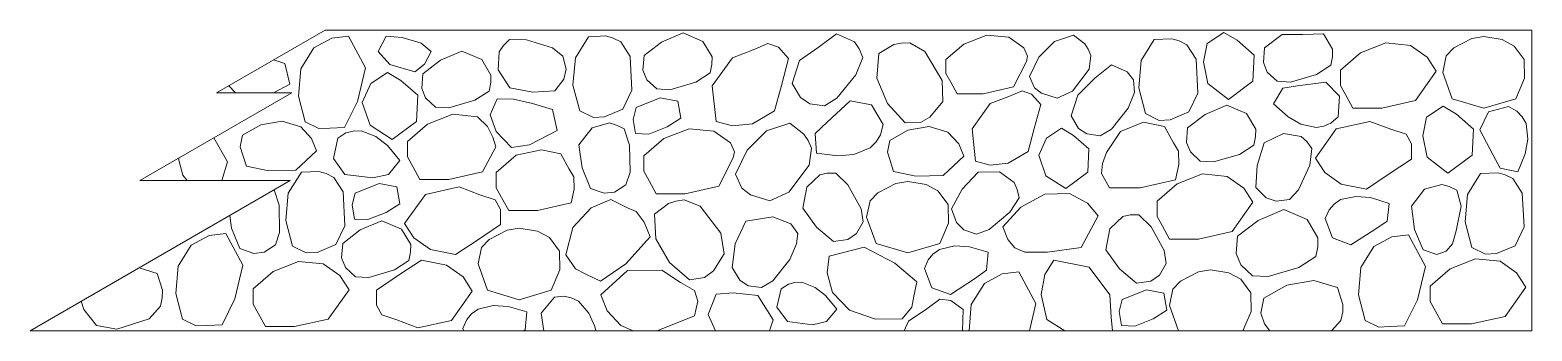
# Model space of a CAD drawing. Extents: x -60 to 0, y 0 to 12.
import ezdxf

# ---------------------------------------------------------------- set-up
doc = ezdxf.new("R2010")
doc.units = 0
doc.header["$MEASUREMENT"] = 0
doc.layers.add('SEPTICAD', color=7, linetype='CONTINUOUS')

msp = doc.modelspace()

# ---------------------------------------------------------------- linework, layer by layer
at = {"layer": 'SEPTICAD', "linetype": 'Continuous', "lineweight": 15}
for points in [[(0, 0), (-60, 0), (-49.608, 6), (-55.608, 6), (-49.546, 9.5), (-52.546, 9.5), (-48.215, 12), (0, 12)], [(-47.279, 11.757), (-46.597, 10.495), (-46.921, 9.155), (-47.433, 8.12), (-48.021, 8.091), (-48.461, 8.069), (-49.007, 8.338), (-49.274, 9.361), (-49.18, 10.449), (-48.659, 11.288), (-47.95, 11.675), (-47.279, 11.757)], [(-44.625, 10.336), (-44.24, 10.637), (-43.973, 11.14), (-44.377, 11.483), (-45.131, 11.702), (-45.774, 11.763), (-46.096, 11.149), (-45.622, 10.621), (-44.625, 10.336)], [(-40.844, 11.623), (-40.163, 11.613), (-39.133, 11.287), (-38.71, 10.965), (-38.584, 10.44), (-38.671, 10.039), (-39.031, 9.578), (-39.912, 9.523), (-40.831, 9.698), (-41.297, 10.418), (-41.259, 11.134), (-41.086, 11.383)], [(-36.398, 11.528), (-36.024, 10.952), (-35.956, 9.6), (-36.315, 8.852), (-37.057, 8.536), (-37.497, 8.514), (-38.043, 8.783), (-38.31, 9.806), (-38.216, 10.895), (-37.695, 11.733), (-36.995, 11.764), (-36.703, 11.681)], [(-32.828, 10.293), (-33.398, 9.922), (-34.436, 9.619), (-34.966, 9.651), (-35.362, 10.017), (-35.514, 10.399), (-35.472, 10.982), (-34.77, 11.518), (-33.91, 11.885), (-33.122, 11.546), (-32.754, 10.93), (-32.759, 10.627)], [(-32.596, 8.355), (-32.749, 9.781), (-31.943, 10.899), (-31.11, 11.214), (-30.521, 11.467), (-30.105, 11.321), (-29.702, 10.865), (-29.984, 9.795), (-30.255, 8.781), (-31.141, 8.267), (-31.944, 8.176), (-32.596, 8.355)], [(-26.733, 10.903), (-27.016, 10.21), (-27.763, 9.286), (-28.262, 8.982), (-28.85, 9.064), (-29.227, 9.313), (-29.554, 9.867), (-29.257, 10.791), (-28.517, 11.309), (-27.784, 11.851), (-27.066, 11.525), (-26.881, 11.248)], [(-24.853, 11.489), (-24.254, 11.151), (-23.568, 9.985), (-23.539, 9.156), (-24.051, 8.532), (-24.43, 8.309), (-25.039, 8.294), (-25.749, 9.077), (-26.17, 10.086), (-26.097, 11.07), (-25.49, 11.421), (-25.194, 11.483)], [(-20.197, 10.748), (-20.714, 9.732), (-21.925, 9.46), (-22.964, 9.462), (-23.222, 9.926), (-23.414, 10.272), (-23.414, 10.82), (-22.694, 11.442), (-21.778, 11.799), (-20.894, 11.712), (-20.299, 11.294), (-20.147, 10.966)], [(-17.622, 10.988), (-17.692, 10.436), (-18.357, 9.565), (-18.971, 9.29), (-19.595, 9.483), (-19.878, 9.7), (-20.075, 10.152), (-19.705, 10.923), (-19.077, 11.548), (-18.316, 11.794), (-17.867, 11.446), (-17.731, 11.242)], [(-13.792, 11.414), (-13.418, 10.838), (-13.35, 9.487), (-13.708, 8.738), (-14.451, 8.422), (-14.89, 8.4), (-15.437, 8.67), (-15.703, 9.692), (-15.609, 10.781), (-15.088, 11.619), (-14.388, 11.65), (-14.097, 11.567)], [(-11.145, 9.957), (-12.121, 9.233), (-12.946, 9.875), (-13.119, 10.728), (-12.971, 11.468), (-12.31, 11.909), (-11.775, 11.594), (-11.098, 10.999), (-11.145, 9.957)], [(-8.038, 10.6), (-8.608, 10.229), (-9.646, 9.926), (-10.176, 9.958), (-10.573, 10.324), (-10.725, 10.706), (-10.682, 11.289), (-9.981, 11.825), (-9.16, 11.828), (-8.332, 11.853), (-7.965, 11.237), (-7.97, 10.934)], [(-3.821, 10.36), (-4.652, 9.191), (-5.997, 8.888), (-7.152, 8.891), (-7.438, 9.406), (-7.652, 9.791), (-7.652, 10.399), (-6.852, 11.09), (-5.834, 11.487), (-4.851, 11.39), (-4.191, 10.926), (-3.821, 10.36)], [(-41.663, 9.57), (-42.233, 9.199), (-43.27, 8.896), (-43.801, 8.928), (-44.197, 9.294), (-44.349, 9.676), (-44.307, 10.259), (-43.605, 10.795), (-42.745, 11.162), (-41.956, 10.823), (-41.589, 10.207), (-41.594, 9.904)], [(-44.555, 8.358), (-45.531, 7.634), (-46.413, 8.201), (-46.727, 9.114), (-46.381, 9.87), (-45.72, 10.31), (-45.185, 9.995), (-44.508, 9.4), (-44.555, 8.358)], [(-15.873, 9.51), (-16.128, 8.886), (-16.8, 8.054), (-17.25, 7.781), (-17.779, 7.855), (-18.118, 8.079), (-18.413, 8.578), (-18.145, 9.41), (-17.469, 10.086), (-16.796, 10.616), (-16.167, 10.34), (-15.913, 10.02)], [(-7.748, 8.541), (-8.037, 8.29), (-8.309, 8.172), (-8.622, 8.113), (-9.233, 8.253), (-9.745, 8.542), (-10.329, 9.064), (-9.957, 9.678), (-9.369, 9.776), (-8.239, 9.929), (-7.687, 9.364), (-7.748, 8.541)], [(-40.042, 7.42), (-38.936, 7.998), (-39.13, 8.831), (-39.921, 9.076), (-40.688, 9.242), (-41.334, 9.259), (-41.614, 8.626), (-41.381, 7.951), (-40.769, 7.317)], [(-35.787, 8.909), (-35.908, 8.435), (-35.811, 7.873), (-35.282, 7.849), (-34.552, 8.138), (-34.006, 8.483), (-34.126, 9.165), (-34.824, 9.294), (-35.787, 8.909)], [(-25.923, 8.233), (-26.026, 7.825), (-26.198, 7.547), (-26.444, 7.298), (-27.084, 7.042), (-27.728, 6.982), (-28.583, 7.086), (-28.632, 7.874), (-28.162, 8.333), (-27.237, 9.179), (-26.384, 9.015), (-25.923, 8.233)], [(-22.231, 6.777), (-22.368, 8.06), (-21.642, 9.067), (-20.893, 9.351), (-20.363, 9.578), (-19.989, 9.446), (-19.626, 9.036), (-19.88, 8.073), (-20.124, 7.161), (-20.921, 6.698), (-21.643, 6.616), (-22.231, 6.777)], [(-11.111, 7.414), (-11.681, 7.043), (-12.718, 6.74), (-13.249, 6.772), (-13.645, 7.138), (-13.797, 7.52), (-13.755, 8.103), (-13.053, 8.639), (-12.193, 9.006), (-11.404, 8.667), (-11.037, 8.051), (-11.042, 7.748)], [(-41.392, 7.337), (-41.927, 6.346), (-43.272, 6.044), (-44.427, 6.046), (-44.714, 6.561), (-44.927, 6.946), (-44.927, 7.555), (-44.128, 8.246), (-43.109, 8.643), (-42.127, 8.546), (-41.726, 8.155), (-41.516, 7.725)], [(-2.388, 7.01), (-3.364, 6.286), (-4.189, 6.928), (-4.362, 7.781), (-4.214, 8.522), (-3.553, 8.962), (-3.018, 8.647), (-2.341, 8.052), (-2.388, 7.01)], [(-0.933, 8.951), (-0.6, 8.763), (-0.397, 8.545), (-0.238, 8.27), (-0.166, 7.648), (-0.267, 7.068), (-0.564, 6.343), (-1.266, 6.489), (-1.556, 7.01), (-2.077, 8.024), (-1.73, 8.734), (-0.933, 8.951)], [(-48.552, 7.179), (-49.378, 6.406), (-50.465, 6.383), (-51.358, 6.566), (-51.498, 7.009), (-51.603, 7.34), (-51.508, 7.811), (-50.781, 8.22), (-49.932, 8.367), (-49.187, 8.138), (-48.75, 7.675), (-48.552, 7.179)], [(-47.701, 7.689), (-47.379, 7.895), (-47.092, 7.973), (-46.774, 7.985), (-46.19, 7.757), (-45.726, 7.396), (-45.224, 6.794), (-45.682, 6.242), (-46.309, 6.103), (-47.418, 6.245), (-47.882, 6.884), (-47.701, 7.689)], [(-36.261, 8.061), (-36.05, 7.414), (-36.026, 6.333), (-36.194, 5.829), (-36.65, 5.541), (-37.058, 5.493), (-37.611, 5.685), (-37.947, 6.502), (-38.079, 7.428), (-37.547, 8.101), (-36.857, 8.297), (-36.566, 8.213)], [(-31.909, 6.899), (-32.484, 5.77), (-33.829, 5.468), (-34.984, 5.47), (-35.27, 5.985), (-35.484, 6.37), (-35.484, 6.979), (-34.684, 7.67), (-33.666, 8.067), (-32.683, 7.97), (-32.023, 7.505), (-31.853, 7.141)], [(-28.786, 7.288), (-28.873, 6.607), (-29.693, 5.531), (-30.451, 5.192), (-31.221, 5.43), (-31.571, 5.697), (-31.814, 6.255), (-31.357, 7.208), (-30.582, 7.979), (-29.643, 8.282), (-29.088, 7.853), (-28.92, 7.602)], [(-22.699, 6.968), (-23.524, 6.195), (-24.612, 6.172), (-25.504, 6.355), (-25.645, 6.798), (-25.749, 7.13), (-25.654, 7.6), (-24.927, 8.009), (-24.078, 8.156), (-23.334, 7.927), (-22.896, 7.464), (-22.699, 6.968)], [(-17.746, 6.326), (-18.624, 5.675), (-19.417, 6.185), (-19.701, 7.006), (-19.389, 7.686), (-18.794, 8.083), (-18.312, 7.8), (-17.703, 7.264), (-17.746, 6.326)], [(-14.107, 6.643), (-14.237, 6.024), (-15.655, 5.705), (-16.88, 5.708), (-17.195, 6.274), (-17.152, 6.677), (-16.998, 7.111), (-16.431, 7.953), (-15.513, 8.329), (-14.678, 8.151), (-14.319, 7.496), (-14.12, 7.172)], [(-8.788, 7.283), (-8.876, 6.609), (-9.321, 5.623), (-9.69, 5.241), (-10.225, 5.178), (-10.614, 5.31), (-11.03, 5.722), (-10.981, 6.603), (-10.701, 7.496), (-9.931, 7.875), (-9.224, 7.753), (-8.997, 7.552)], [(-8.648, 6.888), (-7.817, 8.057), (-6.472, 8.359), (-5.64, 8.044), (-5.031, 7.842), (-4.817, 7.457), (-4.817, 6.848), (-5.738, 6.234), (-6.613, 5.656), (-7.617, 5.857), (-8.278, 6.322), (-8.648, 6.888)], [(-38.262, 5.653), (-38.376, 5.108), (-39.721, 4.806), (-40.877, 4.808), (-41.163, 5.323), (-41.376, 5.708), (-41.376, 6.317), (-40.577, 7.008), (-39.568, 7.227), (-38.799, 7.064), (-38.46, 6.446), (-38.274, 6.143)], [(-47.865, 6.125), (-47.491, 5.548), (-47.423, 4.197), (-47.781, 3.449), (-48.524, 3.133), (-48.963, 3.111), (-49.509, 3.38), (-49.776, 4.403), (-49.682, 5.491), (-49.161, 6.33), (-48.461, 6.36), (-48.17, 6.277)], [(-27.813, 6.297), (-27.326, 5.821), (-26.804, 4.875), (-26.719, 4.35), (-26.99, 3.884), (-27.33, 3.652), (-27.908, 3.566), (-28.584, 4.134), (-29.13, 4.894), (-28.971, 5.737), (-28.45, 6.23), (-28.154, 6.291)], [(-20.491, 5.313), (-20.863, 4.743), (-21.689, 4.046), (-22.187, 3.861), (-22.698, 4.036), (-22.991, 4.323), (-23.188, 4.874), (-22.763, 5.648), (-22.125, 6.331), (-21.267, 6.34), (-20.682, 5.925), (-20.564, 5.646)], [(-11.146, 5.133), (-11.977, 3.964), (-13.322, 3.662), (-14.477, 3.664), (-14.763, 4.179), (-14.977, 4.564), (-14.977, 5.173), (-14.177, 5.864), (-13.159, 6.261), (-12.177, 6.164), (-11.516, 5.7), (-11.146, 5.133)], [(-0.76, 6.076), (-0.386, 5.499), (-0.318, 4.148), (-0.676, 3.4), (-1.419, 3.084), (-1.858, 3.062), (-2.404, 3.331), (-2.671, 4.354), (-2.577, 5.443), (-2.056, 6.281), (-1.356, 6.312), (-1.065, 6.228)], [(-47.012, 5.497), (-47.132, 5.024), (-47.036, 4.462), (-46.506, 4.438), (-45.776, 4.727), (-45.23, 5.072), (-45.351, 5.754), (-46.049, 5.882), (-47.012, 5.497)], [(-45.037, 4.279), (-44.206, 5.448), (-42.861, 5.75), (-42.028, 5.434), (-41.42, 5.233), (-41.206, 4.848), (-41.206, 4.239), (-42.127, 3.625), (-43.002, 3.046), (-44.006, 3.248), (-44.667, 3.712), (-45.037, 4.279)], [(-17.325, 4.586), (-18.006, 3.324), (-19.349, 3.14), (-20.258, 3.14), (-20.655, 3.31), (-20.94, 3.651), (-21.132, 4.155), (-20.423, 4.939), (-19.461, 5.458), (-18.474, 5.482), (-17.762, 5.102), (-17.325, 4.586)], [(-3, 5.611), (-2.829, 4.972), (-3.024, 3.987), (-3.168, 3.474), (-3.434, 3.187), (-3.798, 3.043), (-4.35, 3.235), (-4.686, 4.052), (-4.818, 4.978), (-4.287, 5.652), (-3.597, 5.847), (-3.305, 5.764)], [(-35.468, 4.332), (-35.221, 3.749), (-36.205, 2.678), (-37.213, 1.982), (-37.794, 2.267), (-38.213, 2.473), (-38.601, 3.032), (-38.32, 4.125), (-37.584, 4.914), (-36.797, 5.245), (-36.128, 4.911), (-35.78, 4.758)], [(-33.867, 5.23), (-33.231, 4.97), (-32.405, 3.899), (-32.273, 3.08), (-32.703, 2.397), (-33.051, 2.128), (-33.653, 2.038), (-34.456, 2.726), (-34.999, 3.674), (-35.049, 4.66), (-34.491, 5.084), (-34.205, 5.182)], [(-8.637, 2.962), (-9.311, 2.523), (-10.538, 2.164), (-11.166, 2.202), (-11.634, 2.635), (-11.814, 3.087), (-11.764, 3.776), (-10.934, 4.41), (-9.916, 4.844), (-8.984, 4.444), (-8.55, 3.715), (-8.556, 3.357)], [(-8.261, 4.483), (-8.104, 4.832), (-7.906, 5.054), (-7.646, 5.237), (-7.033, 5.366), (-6.447, 5.317), (-5.698, 5.088), (-5.779, 4.375), (-6.272, 4.039), (-7.235, 3.428), (-7.973, 3.71), (-8.261, 4.483)], [(-44.864, 2.804), (-45.434, 2.433), (-46.472, 2.13), (-47.002, 2.162), (-47.399, 2.528), (-47.551, 2.91), (-47.508, 3.493), (-46.806, 4.029), (-45.946, 4.396), (-45.158, 4.057), (-44.79, 3.441), (-44.795, 3.138)], [(-29.384, 3.473), (-29.641, 2.843), (-30.32, 2.003), (-30.774, 1.726), (-31.309, 1.801), (-31.651, 2.028), (-31.949, 2.531), (-31.837, 3.475), (-31.4, 4.375), (-30.323, 4.552), (-29.613, 4.268), (-29.329, 3.89)], [(-15.704, 4.634), (-15.217, 4.158), (-14.695, 3.212), (-14.611, 2.687), (-14.881, 2.221), (-15.221, 1.989), (-15.799, 1.903), (-16.475, 2.471), (-17.021, 3.231), (-16.863, 4.074), (-16.341, 4.567), (-16.045, 4.628)], [(-52.177, 3.886), (-51.495, 2.625), (-51.818, 1.284), (-52.331, 0.249), (-52.919, 0.22), (-53.359, 0.198), (-53.905, 0.467), (-54.171, 1.49), (-54.078, 2.579), (-53.557, 3.417), (-52.848, 3.805), (-52.177, 3.886)], [(-4.933, 3.837), (-4.251, 2.576), (-4.574, 1.235), (-5.086, 0.2), (-5.675, 0.171), (-6.115, 0.149), (-6.661, 0.418), (-6.927, 1.441), (-6.834, 2.53), (-6.313, 3.368), (-5.604, 3.756), (-4.933, 3.837)], [(-28.07, 2.985), (-26.682, 3.344), (-25.458, 2.709), (-24.576, 1.963), (-24.689, 1.384), (-24.774, 0.952), (-25.166, 0.487), (-26.223, 0.473), (-27.257, 0.826), (-27.946, 1.533), (-28.152, 2.314), (-28.07, 2.985)], [(-24.272, 2.486), (-24.122, 2.838), (-23.928, 3.063), (-23.672, 3.251), (-23.061, 3.391), (-22.474, 3.354), (-21.721, 3.138), (-21.789, 2.424), (-22.276, 2.079), (-23.226, 1.45), (-23.97, 1.718), (-24.272, 2.486)], [(-47.257, 1.642), (-48.088, 0.473), (-49.433, 0.171), (-50.588, 0.173), (-50.874, 0.688), (-51.088, 1.073), (-51.088, 1.682), (-50.288, 2.373), (-49.27, 2.77), (-48.288, 2.673), (-47.627, 2.209), (-47.257, 1.642)], [(-42.332, 1.591), (-43.163, 0.422), (-44.508, 0.12), (-45.341, 0.436), (-45.95, 0.637), (-46.163, 1.022), (-46.163, 1.631), (-45.242, 2.245), (-44.367, 2.824), (-43.363, 2.622), (-42.702, 2.157), (-42.332, 1.591)], [(-0.242, 1.747), (-1.073, 0.578), (-2.418, 0.276), (-3.573, 0.278), (-3.86, 0.793), (-4.073, 1.178), (-4.073, 1.787), (-3.274, 2.478), (-2.255, 2.875), (-1.273, 2.778), (-0.612, 2.314), (-0.242, 1.747)], [(-29.997, 1.674), (-29.707, 1.859), (-29.449, 1.929), (-29.163, 1.939), (-28.637, 1.734), (-28.219, 1.409), (-27.768, 0.868), (-28.18, 0.371), (-28.744, 0.246), (-29.742, 0.373), (-30.16, 0.949), (-29.997, 1.674)], [(-16.367, 1.252), (-16.487, 0.779), (-16.391, 0.217), (-15.861, 0.193), (-15.131, 0.482), (-14.586, 0.827), (-14.706, 1.509), (-15.404, 1.637), (-16.367, 1.252)]]:
    msp.add_lwpolyline(points, close=True, dxfattribs=at)
for points in [[(-3.567, 10.313), (-3.429, 10.968), (-3.117, 11.288), (-2.398, 11.658), (-1.918, 11.738), (-1.192, 11.622), (-0.717, 11.363), (-0.306, 10.823), (-0.292, 10.081), (-0.642, 9.263), (-1.918, 8.888), (-3.192, 9.263), (-3.567, 10.313)], [(-50.275, 9.5), (-49.627, 9.838), (-49.822, 10.672), (-50.274, 10.811)], [(-52.061, 9.78), (-51.791, 9.5)], [(-52.662, 7.701), (-52.115, 6.745), (-52.342, 6)], [(-53.72, 6), (-53.892, 6.211), (-54.062, 6.814), (-54.061, 6.893)], [(-50.253, 5.627), (-50.053, 5.013), (-50.029, 3.932), (-50.197, 3.428), (-50.653, 3.14), (-51.061, 3.092), (-51.613, 3.284), (-51.95, 4.101), (-52.022, 4.606)], [(-26.579, 4.534), (-26.441, 5.189), (-26.129, 5.509), (-25.409, 5.879), (-24.929, 5.959), (-24.204, 5.843), (-23.729, 5.584), (-23.318, 5.044), (-23.304, 4.302), (-23.654, 3.484), (-24.929, 3.109), (-26.204, 3.484), (-26.579, 4.534)], [(-42.104, 2.671), (-41.966, 3.326), (-41.654, 3.646), (-40.935, 4.016), (-40.454, 4.096), (-39.729, 3.98), (-39.254, 3.721), (-38.843, 3.181), (-38.829, 2.439), (-39.179, 1.621), (-40.454, 1.246), (-41.729, 1.621), (-42.104, 2.671)], [(-55.646, 2.514), (-54.922, 2.295), (-54.711, 1.626), (-54.716, 1.323), (-54.785, 0.989), (-55.245, 0.479), (-56.532, 0.064), (-57.348, 0.216), (-57.845, 0.851), (-57.952, 1.183)], [(-35.909, 0), (-36.4, 0.213), (-36.949, 0.806), (-37.192, 1.437), (-37.192, 1.437), (-36.135, 2.406), (-34.757, 2.42), (-34.009, 1.937), (-33.456, 1.612), (-33.327, 1.191), (-33.455, 0.596), (-34.484, 0.188), (-34.964, 0)], [(-18.663, 0), (-19.386, 0.458), (-19.613, 1.456), (-19.46, 2.249), (-19.095, 2.819), (-19.095, 2.819), (-17.689, 2.54), (-16.862, 1.437), (-16.808, 0.548), (-16.752, 0)], [(-14.486, 1.009), (-14.348, 1.664), (-14.037, 1.984), (-13.317, 2.354), (-12.837, 2.434), (-12.111, 2.317), (-11.636, 2.059), (-11.225, 1.519), (-11.211, 0.777), (-11.544, 0)], [(-22.487, 0), (-22.397, 1.055), (-21.876, 1.893), (-21.167, 2.281), (-20.495, 2.362), (-20.495, 2.362), (-19.814, 1.1), (-20.079, 0)], [(-10.468, 0), (-10.691, 0.284), (-10.826, 0.703), (-10.707, 1.301), (-9.789, 1.823), (-8.713, 2.014), (-7.768, 1.728), (-7.557, 1.059), (-7.562, 0.756), (-7.631, 0.422), (-8.011, 0)], [(-39.476, 0), (-39.585, 0.714), (-39.054, 1.347), (-39.054, 1.347), (-38.673, 1.382), (-38.383, 1.319), (-38.095, 1.184), (-37.681, 0.714), (-37.434, 0.18), (-37.394, 0)], [(-32.622, 0), (-32.907, 0.657), (-32.586, 1.47), (-31.905, 1.521), (-30.921, 1.408), (-30.309, 0.437), (-30.309, 0.437), (-30.457, 0)], [(-25.075, 0), (-24.912, 0.388), (-24.172, 0.883), (-23.655, 1.262), (-23.217, 1.213), (-22.721, 0.86), (-22.747, 0)], [(-42.664, 0), (-42.705, 0.103), (-42.705, 0.103), (-42.554, 0.455), (-42.36, 0.68), (-42.104, 0.868), (-41.493, 1.008), (-40.906, 0.971), (-40.153, 0.755), (-40.221, 0.041), (-40.279, 0)], [(-14.126, 0), (-14.486, 1.009)]]:
    msp.add_lwpolyline(points, dxfattribs=at)

doc.saveas('drawing.dxf')
